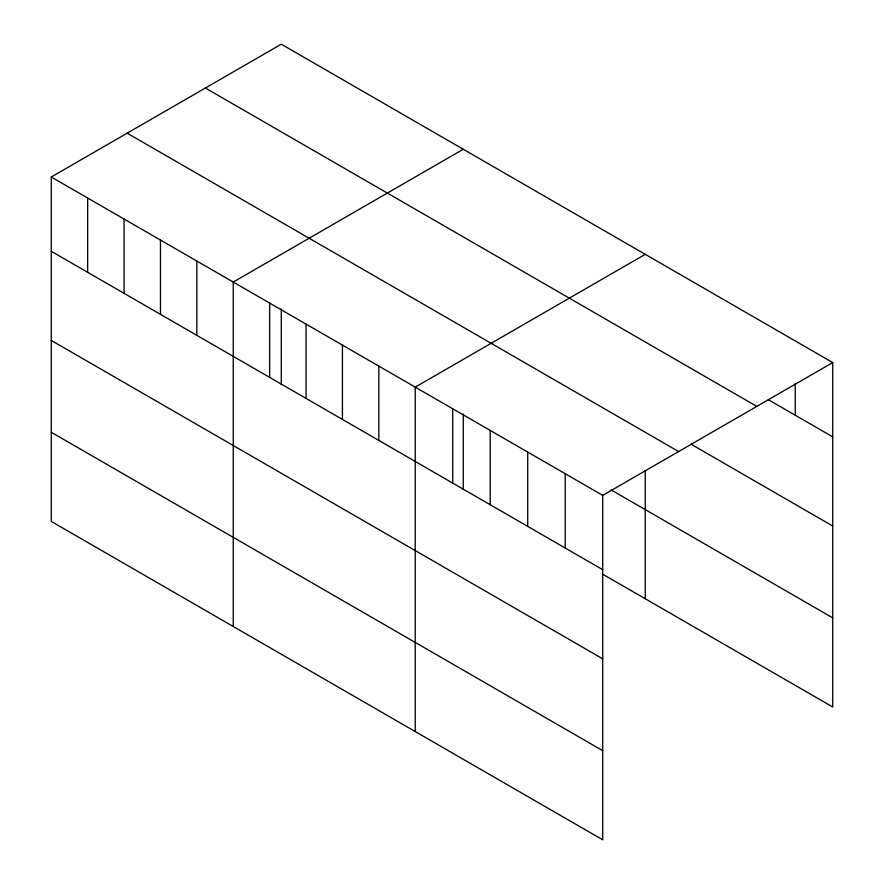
<?xml version="1.0" encoding="UTF-8"?>
<svg xmlns="http://www.w3.org/2000/svg" width="884" height="884" viewBox="0 0 884 884"><rect width="100%" height="100%" fill="white"/><g stroke="black" fill="none" stroke-linecap="round" stroke-linejoin="round"><path stroke-width="1.33" d="M51.261 176.999L602.711 495.372L602.711 839.8L51.261 521.427L51.261 176.999L281.289 44.2L832.739 362.573L832.739 707.001L602.976 574.346M463.26 149.263L233.243 282.062L233.243 626.491M645.243 254.327L415.226 387.126L415.226 731.554M602.711 495.372L832.739 362.573M768.284 399.667L832.739 436.873M205.375 88.024L756.826 406.397M690.945 444.155L832.739 526.013M127.174 133.175L678.625 451.558M611.198 489.957L832.739 617.861M51.261 251.299L602.711 569.683M51.261 340.439L602.711 658.823M51.261 432.287L602.711 750.66M795.235 383.579L795.235 415.226M645.243 470.443L645.243 598.755M565.219 473.725L565.219 548.025M527.715 452.078L527.715 526.378M490.222 430.431L490.222 504.731M463.26 413.999L463.26 489.637M452.719 408.773L452.719 483.084M378.827 366.12L378.827 440.42M342.428 345.103L342.428 419.403M306.041 324.085L306.041 398.386M281.289 308.936L281.289 384.573M269.642 303.079L269.642 377.38M196.845 261.056L196.845 335.356M160.457 240.039L160.457 314.339M124.058 219.022L124.058 293.322M87.66 198.016L87.66 272.316"/></g></svg>
